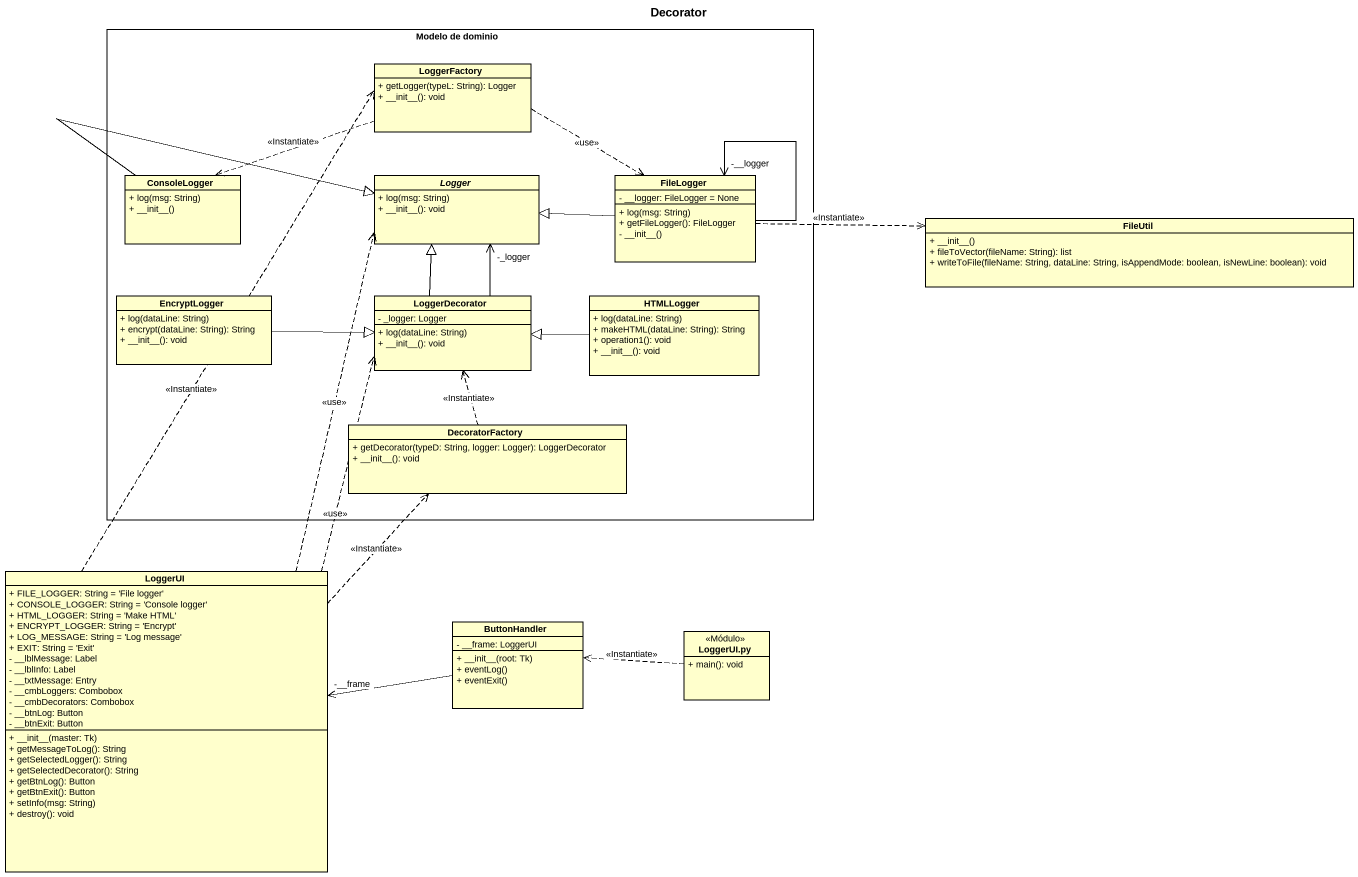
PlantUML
@startuml
title Decorator
hide circle
hide empty members
skinparam classAttributeIconSize 0
rectangle "Modelo de dominio" as Modelo_de_dominio {
  class LoggerFactory {
    + getLogger(typeL: String): Logger
    + ~__init~__(): void
  }
  class ConsoleLogger {
    + log(msg: String)
    + ~__init~__()
  }
  abstract class Logger {
    + log(msg: String)
    + ~__init~__(): void
  }
  class FileLogger {
    - __logger: FileLogger = None
    + log(msg: String)
    + getFileLogger(): FileLogger
    - ~__init~__()
  }
  class EncryptLogger {
    + log(dataLine: String)
    + encrypt(dataLine: String): String
    + ~__init~__(): void
  }
  class LoggerDecorator {
    - _logger: Logger
    + log(dataLine: String)
    + ~__init~__(): void
  }
  class HTMLLogger {
    + log(dataLine: String)
    + makeHTML(dataLine: String): String
    + operation1(): void
    + ~__init~__(): void
  }
  class DecoratorFactory {
    + getDecorator(typeD: String, logger: Logger): LoggerDecorator
    + ~__init~__(): void
  }
}
class FileUtil {
  + ~__init~__()
  + fileToVector(fileName: String): list
  + writeToFile(fileName: String, dataLine: String, isAppendMode: boolean, isNewLine: boolean): void
}
class LoggerUI {
  + FILE_LOGGER: String = 'File logger'
  + CONSOLE_LOGGER: String = 'Console logger'
  + HTML_LOGGER: String = 'Make HTML'
  + ENCRYPT_LOGGER: String = 'Encrypt'
  + LOG_MESSAGE: String = 'Log message'
  + EXIT: String = 'Exit'
  - __lblMessage: Label
  - __lblInfo: Label
  - __txtMessage: Entry
  - __cmbLoggers: Combobox
  - __cmbDecorators: Combobox
  - __btnLog: Button
  - __btnExit: Button
  + ~__init~__(master: Tk)
  + getMessageToLog(): String
  + getSelectedLogger(): String
  + getSelectedDecorator(): String
  + getBtnLog(): Button
  + getBtnExit(): Button
  + setInfo(msg: String)
  + destroy(): void
}
class ButtonHandler {
  - __frame: LoggerUI
  + ~__init~__(root: Tk)
  + eventLog()
  + eventExit()
}
class "LoggerUI.py" as LoggerUI_py <<Módulo>> {
  + main(): void
}
LoggerFactory .left.> ConsoleLogger : <<Instantiate>>
LoggerFactory .right.> FileLogger : <<use>>
ConsoleLogger -right-|> Logger
FileLogger -left-|> Logger
FileLogger --> "-__logger" FileLogger
FileLogger .right.> FileUtil : <<Instantiate>>
EncryptLogger -right-|> LoggerDecorator
LoggerDecorator -up-> "-_logger" Logger
LoggerDecorator -up-|> Logger
HTMLLogger -left-|> LoggerDecorator
DecoratorFactory .up.> LoggerDecorator : <<Instantiate>>
LoggerUI .up.> LoggerFactory : <<Instantiate>>
LoggerUI .up.> Logger : <<use>>
LoggerUI .up.> LoggerDecorator : <<use>>
LoggerUI .up.> DecoratorFactory : <<Instantiate>>
ButtonHandler -left-> "-__frame" LoggerUI
LoggerUI_py .left.> ButtonHandler : <<Instantiate>>
@enduml
